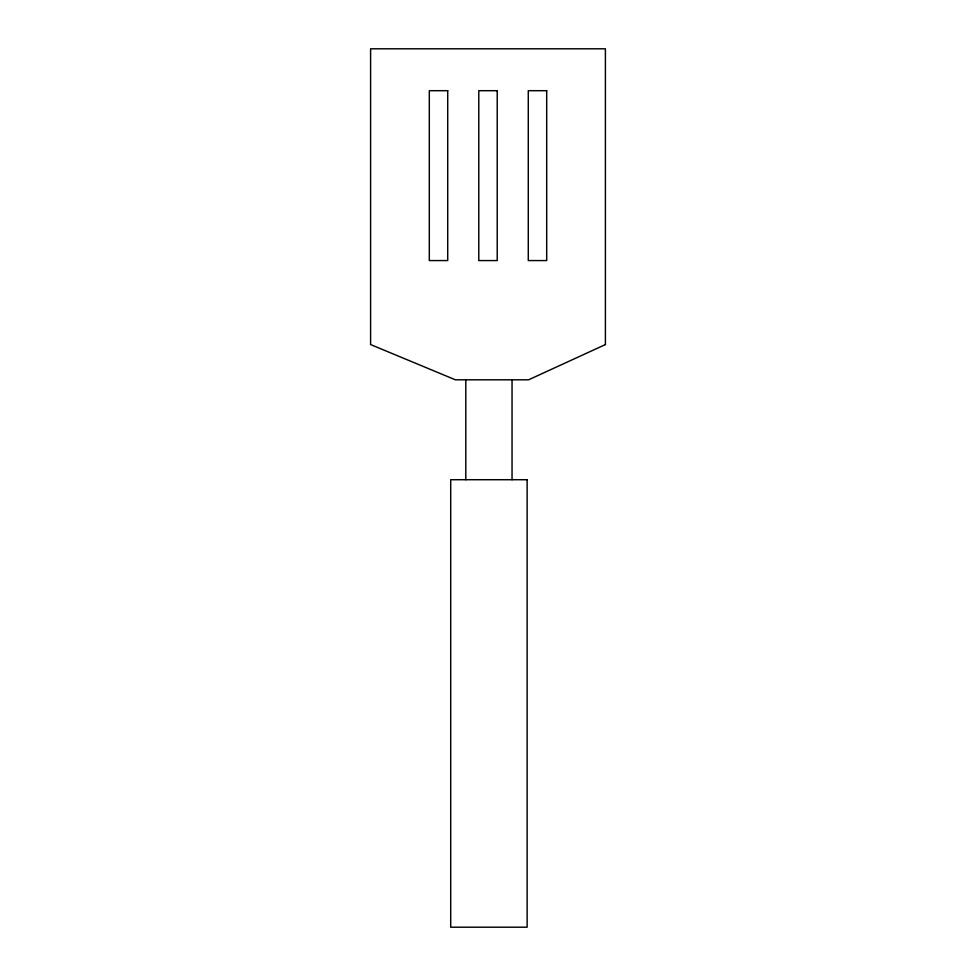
<?xml version="1.0" encoding="UTF-8"?>
<svg xmlns="http://www.w3.org/2000/svg" width="976" height="976" viewBox="0 0 976 976"><rect width="100%" height="100%" fill="white"/><g stroke="black" fill="none" stroke-linecap="round" stroke-linejoin="round"><path stroke-width="1.46" d="M512.046 379.81L512.046 479.716M465.796 379.81L465.796 479.716M605.401 344.565L528.577 379.81L455.414 379.81L370.599 344.565L370.599 48.8L605.401 48.8L605.401 344.565M447.716 90.695L429.306 90.695L429.306 260.568L447.716 260.568L447.716 90.695M497.211 90.695L478.789 90.695L478.789 260.568L497.211 260.568L497.211 90.695M546.694 90.695L528.284 90.695L528.284 260.568L546.694 260.568L546.694 90.695M527.138 479.716L450.705 479.716L450.705 927.2L527.138 927.2L527.138 479.716"/></g></svg>
